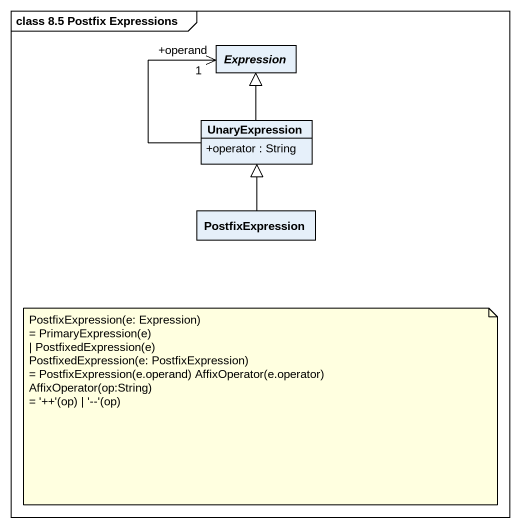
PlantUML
@startuml
mainframe class 8.5 Postfix Expressions
hide circle
hide empty members
skinparam classAttributeIconSize 0
abstract class Expression
class UnaryExpression {
  +operator : String
}
class PostfixExpression
UnaryExpression -up-|> Expression
UnaryExpression -up-> "+operand\n1" Expression
PostfixExpression -up-|> UnaryExpression
note as N1
  PostfixExpression(e: Expression)
  ~= PrimaryExpression(e)
  ~| PostfixedExpression(e)
  PostfixedExpression(e: PostfixExpression)
  ~= PostfixExpression(e.operand) AffixOperator(e.operator)
  AffixOperator(op:String)
  ~= '++'(op) | '--'(op)
end note
@enduml
